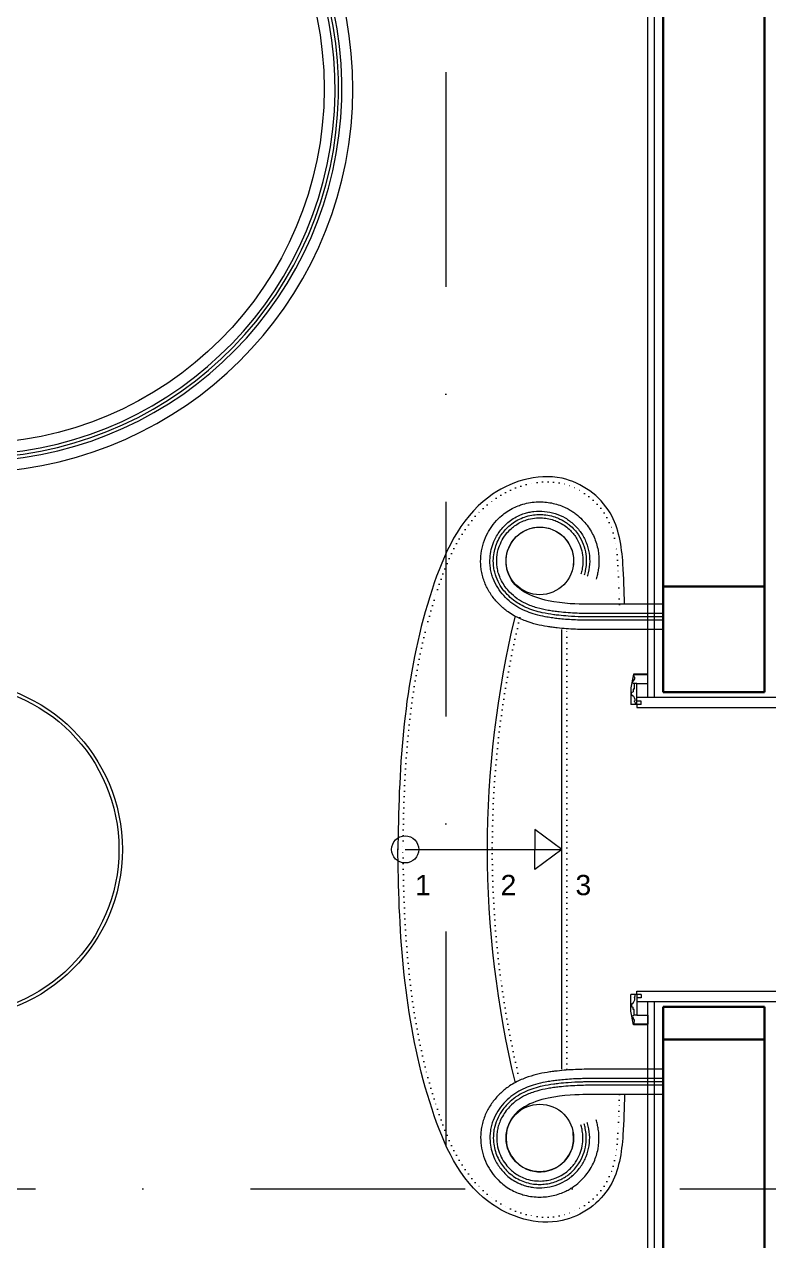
# Model space of a CAD drawing. Header units: millimetres. Extents: x 4346 to 24970, y -10214 to -5839.
# Drawn here: x 21583 to 22024, y -8419 to -7699 of the extents above; entities that cross this region are included whole.
import ezdxf

# ---------------------------------------------------------------- set-up
doc = ezdxf.new("R2010")
doc.units = ezdxf.units.MM
doc.linetypes.add('A190-SU-10.01-01_R01$0$DOT2', pattern=[3.175, 0, -3.175])
doc.linetypes.add('DASHDOTX2', pattern=[50.8, 25.4, -12.7, 0, -12.7])
for name, color, linetype, lineweight in [('A-WALL-PATT', 111, 'Continuous', 5), ('a_merdiven', 115, 'Continuous', 0), ('Duvar', 7, 'Continuous', 30), ('duvar mevcut', 55, 'Continuous', 30), ('QAPI_UST_KESIM', 1, 'Continuous', 5), ('TEFRIS', 11, 'Continuous', 15), ('WL - ALÇIPAN KAPLAMA', 30, 'Continuous', 15)]:
    doc.layers.add(name, color=color, linetype=linetype, lineweight=lineweight)
doc.styles.get("Standard").update_dxf_attribs({"font": 'arial.ttf'})

# ---------------------------------------------------------------- blocks, each defined once
blk = doc.blocks.new('kapipervaz')
at = {"layer": 'QAPI_UST_KESIM'}
for p, q in [((76405.57, 185957.19), (76405.57, 185963.68)), ((76405.57, 185963.68), (76410.76, 185963.68)), ((76410.76, 185963.68), (76410.76, 185955.68)), ((76393.16, 185959.7), (76395.21, 185959.7)), ((76393.16, 185959.7), (76393.16, 185956.27)), ((76393.16, 185957.15), (76405.57, 185957.15)), ((76395.21, 185959.7), (76395.21, 185957.15)), ((76402.17, 185954.91), (76400.77, 185954.91)), ((76405.57, 185955.48), (76402.17, 185955.48)), ((76402.17, 185955.48), (76402.17, 185954.91)), ((76405.57, 185957.19), (76405.57, 185955.48)), ((76405.57, 185955.48), (76405.57, 185955.09)), ((76407, 185955.05), (76407.19, 185955.05))]:
    blk.add_line(p, q, dxfattribs=at)
for centre, radius, start, end in [((76393.31, 185956.29), 0.154, 164.59434, 245.86062), ((76393.66, 185953.57), 2.61, 60.47103, 98.93763), ((76395.16, 185956.01), 0.275, 217.02219, 348.70515), ((76395.72, 185952.35), 3.62, 35.94994, 94.60262), ((76399.63, 185955.07), 1.15, 211.46552, 352.04439), ((76406.3, 185955.34), 0.766, 199.21354, 337.6241), ((76409.03, 185953.04), 2.73, 74.45502, 132.34617), ((76410.26, 185955.8), 0.516, 194.68712, 347.13283)]:
    blk.add_arc(centre, radius, start, end, dxfattribs=at)
blk = doc.blocks.new('papuc1')
at = {"layer": 'QAPI_UST_KESIM'}
for p, q in [((76393.19, 185928.57), (76401.29, 185930.07)), ((76393.19, 185920.01), (76393.19, 185928.57)), ((76401.29, 185930.07), (76411.19, 185930.07)), ((76411.19, 185925.71), (76411.19, 185930.07))]:
    blk.add_line(p, q, dxfattribs=at)
blk = doc.blocks.new('k05')
at = {"layer": 'QAPI_UST_KESIM'}
for p, q in [((-43.05, 177), (48.05, 177)), ((-43.05, 172.7), (-43.05, 170.9)), ((48.03, 172.3), (48.03, 172.7)), ((48.08, 172.8), (132.14, 172.8)), ((-43.05, 170.9), (41.45, 170.9)), ((41.45, 172.3), (41.45, 170.9)), ((48.03, 172.3), (41.45, 172.3)), ((48.03, 172.1), (41.45, 172.1)), ((47.74, 172.1), (41.74, 172.1)), ((41.74, 161.72), (41.74, 172.1)), ((47.74, 161.72), (47.74, 172.1)), ((41.57, 159.4), (41.57, 159.71)), ((44.75, 161.72), (41.74, 161.72)), ((43.46, 161.69), (43.46, 98.38)), ((44.65, 161.72), (47.74, 161.72)), ((45.94, 161.69), (45.94, 98.38)), ((47.83, 159.4), (47.83, 159.71)), ((43.46, 157.76), (42.88, 157.76)), ((42.99, 156.01), (42.99, 156.26)), ((42.99, 156.26), (43.49, 156.26)), ((42.99, 154.76), (42.99, 155.01)), ((43.49, 154.76), (42.99, 154.76)), ((46.41, 156.26), (45.91, 156.26)), ((45.91, 154.76), (46.41, 154.76)), ((45.94, 157.76), (46.52, 157.76)), ((46.41, 156.01), (46.41, 156.26)), ((46.41, 154.76), (46.41, 155.01)), ((42.27, 146.62), (41.96, 146.62)), ((41.96, 146.62), (41.96, 142.98)), ((47.13, 146.62), (47.44, 146.62)), ((47.44, 146.62), (47.44, 142.98)), ((41.96, 113.44), (41.96, 142.98)), ((47.44, 113.44), (47.44, 142.98)), ((42.27, 113.44), (41.96, 113.44)), ((47.13, 113.44), (47.44, 113.44)), ((43.46, 102.34), (42.88, 102.34)), ((42.96, 105.06), (42.96, 105.31)), ((42.96, 105.31), (43.46, 105.31)), ((42.96, 103.81), (42.96, 104.06)), ((43.46, 103.81), (42.96, 103.81)), ((46.44, 105.31), (45.94, 105.31)), ((45.94, 103.81), (46.44, 103.81)), ((45.94, 102.34), (46.52, 102.34)), ((46.44, 105.06), (46.44, 105.31)), ((46.44, 103.81), (46.44, 104.06)), ((41.57, 100.7), (41.57, 100.39)), ((41.74, 86.96), (41.74, 98.38)), ((44.75, 98.38), (41.74, 98.38)), ((44.65, 98.38), (47.74, 98.38)), ((47.74, 87.16), (47.74, 98.38)), ((47.83, 100.7), (47.83, 100.39)), ((40.12, 84.76), (40.12, 89.24)), ((41.74, 89.24), (40.12, 89.24)), ((40.12, 88.76), (41.32, 88.76)), ((41.32, 88.76), (41.32, 86.56)), ((41.32, 85.24), (41.32, 87.44)), ((41.32, 87.44), (41.82, 87.44)), ((41.32, 86.56), (41.82, 86.56)), ((47.92, 87.16), (41.74, 86.96)), ((47.92, 86.84), (41.74, 87.04)), ((41.74, 87.04), (41.74, 75.62)), ((41.82, 87.44), (47.74, 87.63)), ((41.82, 86.56), (47.74, 86.37)), ((47.74, 88.76), (49.62, 88.76)), ((47.74, 86.84), (47.74, 75.62)), ((48.42, 87.16), (47.92, 87.16)), ((48.42, 86.84), (47.92, 86.84)), ((49.62, 89.24), (48.42, 89.24)), ((48.42, 89.24), (48.42, 86.84)), ((48.42, 84.76), (48.42, 87.16)), ((49.62, 85.24), (49.62, 89.24)), ((49.62, 88.76), (49.62, 84.76)), ((40.12, 85.24), (41.32, 85.24)), ((41.74, 84.76), (40.12, 84.76)), ((47.74, 85.24), (49.62, 85.24)), ((49.62, 84.76), (48.42, 84.76)), ((41.57, 73.3), (41.57, 73.61)), ((44.75, 75.62), (41.74, 75.62)), ((43.46, 12.31), (43.46, 75.62)), ((44.65, 75.62), (47.74, 75.62)), ((45.94, 12.31), (45.94, 75.62)), ((47.83, 73.3), (47.83, 73.61)), ((43.46, 71.66), (42.88, 71.66)), ((43.46, 70.19), (42.96, 70.19)), ((42.96, 70.19), (42.96, 69.94)), ((42.96, 68.94), (42.96, 68.69)), ((42.96, 68.69), (43.46, 68.69)), ((45.94, 71.66), (46.52, 71.66)), ((45.94, 70.19), (46.44, 70.19)), ((46.44, 68.69), (45.94, 68.69)), ((46.44, 70.19), (46.44, 69.94)), ((46.44, 68.94), (46.44, 68.69)), ((42.27, 60.56), (41.96, 60.56)), ((41.96, 60.56), (41.96, 55.72)), ((47.13, 60.56), (47.44, 60.56)), ((47.44, 60.56), (47.44, 55.72)), ((41.96, 27.38), (41.96, 55.72)), ((47.44, 27.38), (47.44, 55.72)), ((42.27, 27.38), (41.96, 27.38)), ((47.13, 27.38), (47.44, 27.38)), ((41.57, 14.6), (41.57, 14.29)), ((43.46, 16.24), (42.88, 16.24)), ((43.49, 19.24), (42.99, 19.24)), ((42.99, 19.24), (42.99, 18.99)), ((42.99, 17.99), (42.99, 17.74)), ((42.99, 17.74), (43.49, 17.74)), ((45.91, 19.24), (46.41, 19.24)), ((46.41, 17.74), (45.91, 17.74)), ((45.94, 16.24), (46.52, 16.24)), ((46.41, 19.24), (46.41, 18.99)), ((46.41, 17.99), (46.41, 17.74)), ((47.83, 14.6), (47.83, 14.29)), ((41.74, 12.28), (41.74, 1.9)), ((44.75, 12.28), (41.74, 12.28)), ((44.65, 12.28), (47.74, 12.28)), ((47.74, 12.28), (47.74, 1.9)), ((-43.05, 1.3), (-43.05, 3.1)), ((-43.05, 3.1), (41.45, 3.1)), ((41.45, 1.7), (41.45, 3.1)), ((48.03, 1.9), (41.45, 1.9)), ((48.03, 1.7), (41.45, 1.7)), ((47.74, 1.9), (41.74, 1.9)), ((48.03, 1.9), (131.42, 1.9)), ((48.03, 1.7), (48.03, 1.3)), ((-43.05, -3), (48.05, -3))]:
    blk.add_line(p, q, dxfattribs=at)
for centre, radius, start, end in [((30.33, 188.15), 102.96, 280.87716, 351.42802), ((41.69, 160.9), 1.2, 89.51965, 264.39773), ((40.9, 157.52), 2, 6.7173, 70.32392), ((48.5, 157.52), 2, 109.67608, 173.2827), ((47.71, 160.9), 1.2, 275.60227, 90.48035), ((42.99, 155.51), 0.5, 90, 270), ((46.41, 155.51), 0.5, 270, 90), ((55.36, 147.21), 13.1, 175.89794, 182.55), ((44.21, 147.99), 1.92, 113.34858, 175.48566), ((45.19, 147.99), 1.92, 4.51434, 66.65142), ((34.04, 147.21), 13.1, 357.45, 4.10206), ((55.36, 112.86), 13.1, 177.45, 184.10206), ((44.21, 112.07), 1.92, 184.51434, 246.65142), ((45.19, 112.07), 1.92, 293.34858, 355.48566), ((34.04, 112.86), 13.1, 355.89794, 2.55), ((40.9, 102.58), 2, 289.67608, 353.2827), ((42.96, 104.56), 0.5, 90, 270), ((46.44, 104.56), 0.5, 270, 90), ((48.5, 102.58), 2, 186.7173, 250.32392), ((41.69, 99.2), 1.2, 95.60227, 270.48035), ((47.71, 99.2), 1.2, 269.51965, 84.39773), ((30.23, -13.48), 102.35, 8.64227, 79.03293), ((41.69, 74.8), 1.2, 89.51965, 264.39773), ((40.9, 71.42), 2, 6.7173, 70.32392), ((48.5, 71.42), 2, 109.67608, 173.2827), ((47.71, 74.8), 1.2, 275.60227, 90.48035), ((42.96, 69.44), 0.5, 90, 270), ((46.44, 69.44), 0.5, 270, 90), ((55.36, 61.14), 13.1, 175.89794, 182.55), ((44.21, 61.93), 1.92, 113.34858, 175.48566), ((45.19, 61.93), 1.92, 4.51434, 66.65142), ((34.04, 61.14), 13.1, 357.45, 4.10206), ((55.36, 26.79), 13.1, 177.45, 184.10206), ((44.21, 26.01), 1.92, 184.51434, 246.65142), ((45.19, 26.01), 1.92, 293.34858, 355.48566), ((34.04, 26.79), 13.1, 355.89794, 2.55), ((40.9, 16.48), 2, 289.67608, 353.2827), ((42.99, 18.49), 0.5, 90, 270), ((46.41, 18.49), 0.5, 270, 90), ((48.5, 16.48), 2, 186.7173, 250.32392), ((41.69, 13.1), 1.2, 95.60227, 270.48035), ((47.71, 13.1), 1.2, 269.51965, 84.39773)]:
    blk.add_arc(centre, radius, start, end, dxfattribs=at)
at = {"layer": 'QAPI_UST_KESIM', "extrusion": (0, 0, -1), "zscale": -1}
for name, p, rotation in [('papuc1', (-185883.51, 76583.89), 270), ('kapipervaz', (186000.18, -76220.46), 90), ('kapipervaz', (-186005.18, 76394.46), 270), ('papuc1', (185878.51, -76409.89), 90)]:
    blk.add_blockref(name, p, dxfattribs=dict(at, rotation=rotation))
at = {"layer": 'QAPI_UST_KESIM', "extrusion": (0, 0, -1), "xscale": -1, "zscale": -1}
for name, p, rotation in [('papuc1', (185878.51, 76583.89), 90), ('kapipervaz', (-186005.18, -76220.46), 270), ('papuc1', (-185883.51, -76409.89), 270), ('kapipervaz', (186000.18, 76394.46), 90)]:
    blk.add_blockref(name, p, dxfattribs=dict(at, rotation=rotation))
blk = doc.blocks.new('yjy')
at = {"layer": 'a_merdiven'}
blk.add_circle((20303.92, -8155.58), 209.86, dxfattribs=at)
blk.add_arc((20303.92, -8155.58), 226.86, 270, 247.67796, dxfattribs=at)
at = {"layer": 'a_merdiven', "color": 6}
for radius, end in [(220.36, 252.2415), (218.36, 253.96089), (216.36, 255.92009)]:
    blk.add_arc((20303.92, -8155.58), radius, 270, end, dxfattribs=at)

msp = doc.modelspace()

# ---------------------------------------------------------------- hatches: boundary and pattern name
at = {"layer": 'Duvar'}
h = msp.add_hatch(color=256, dxfattribs=at)
h.dxf.hatch_style = 1
h.paths.add_polyline_path([(19061.44, -10136.77), (24892.44, -10136.77), (24892.44, -6058.85), (19061.44, -6058.85)], flags=16)
h.paths.add_polyline_path([(18983.88, -10214.33), (24970, -10214.33), (24970, -5981.29), (18983.88, -5981.29)])
at = {"layer": 'Duvar', "true_color": 0x636466}
h = msp.add_hatch(color=251, dxfattribs=at)
h.dxf.hatch_style = 1
h.paths.add_polyline_path([(19113.15, -10085.06), (24840.73, -10085.06), (24840.73, -6110.56), (19113.15, -6110.56)], flags=16)
h.paths.add_polyline_path([(19061.44, -10136.77), (24892.44, -10136.77), (24892.44, -6058.85), (19061.44, -6058.85)])
at = {"layer": 'Duvar'}
h = msp.add_hatch(color=256, dxfattribs=at)
h.dxf.hatch_style = 1
h.paths.add_polyline_path([(19143.32, -10054.89), (24810.56, -10054.89), (24810.56, -6140.73), (19143.32, -6140.73)], flags=16)
h.paths.add_polyline_path([(19113.15, -10085.06), (24840.73, -10085.06), (24840.73, -6110.56), (19113.15, -6110.56)])

# ---------------------------------------------------------------- linework, layer by layer
at = {"layer": 'A-WALL-PATT', "linetype": 'DASHDOTX2', "lineweight": 9, "ltscale": 5}
for p, q in [((21832.94, -5948.86), (21832.94, -9846.93)), ((19430.38, -8388.08), (24797.46, -8388.08))]:
    msp.add_line(p, q, dxfattribs=at)
at = {"layer": 'a_merdiven'}
for p, q in [((21961.5, -8042.28), (21915.77, -8042.28)), ((21901.5, -8317.28), (21901.5, -8057.28)), ((21961.5, -8057.28), (21915.59, -8057.28)), ((21961.5, -8057.28), (21915.77, -8057.28)), ((21961.5, -8317.28), (21915.59, -8317.28)), ((21961.5, -8332.28), (21915.77, -8332.28))]:
    msp.add_line(p, q, dxfattribs=at)
at = {"layer": 'a_merdiven', "color": 6}
for p, q in [((21961.5, -8047.78), (21915.65, -8047.78)), ((21961.5, -8049.78), (21915.67, -8049.78)), ((21961.5, -8051.78), (21915.63, -8051.78)), ((21808.86, -8187.28), (21901.5, -8187.28)), ((21961.5, -8322.78), (21915.63, -8322.78)), ((21961.5, -8326.78), (21915.65, -8326.78)), ((21961.5, -8324.78), (21915.67, -8324.78))]:
    msp.add_line(p, q, dxfattribs=at)
at = {"layer": 'a_merdiven', "color": 31, "linetype": 'A190-SU-10.01-01_R01$0$DOT2', "true_color": 0xfecc66}
msp.add_line((21904.5, -8317.28), (21904.5, -8057.28), dxfattribs=at)
at = {"layer": 'a_merdiven', "color": 6}
for points in [[(21901.5, -8187.28), (21885.66, -8175.45), (21885.66, -8187.28)], [(21901.5, -8187.28), (21885.66, -8199.11), (21885.66, -8187.28)]]:
    msp.add_lwpolyline(points, dxfattribs=at)
at = {"layer": 'a_merdiven'}
for centre in [(21888.57, -8016.63), (21888.57, -8357.94)]:
    msp.add_circle(centre, 20, dxfattribs=at)
at = {"layer": 'a_merdiven', "color": 6}
msp.add_circle((21808.86, -8187.28), 8, dxfattribs=at)
at = {"layer": 'a_merdiven'}
msp.add_arc((22443.78, -8187.28), 586.36, 166.39223, 193.60777, dxfattribs=at)
at = {"layer": 'a_merdiven', "color": 31, "linetype": 'A190-SU-10.01-01_R01$0$DOT2', "true_color": 0xfecc66}
msp.add_arc((22443.86, -8187.28), 583.45, 166.40592, 193.59408, dxfattribs=at)
at = {"layer": 'a_merdiven'}
for points in [[(21938.64, -8042.28), (21937.74, -8018.46), (21930.18, -7988.25), (21901.71, -7967.79), (21858.31, -7978.88), (21824.8, -8033.57), (21804.74, -8175.28, 0), (21804.55, -8187.59, 0)], [(21938.64, -8332.28), (21937.74, -8356.1), (21930.18, -8386.32), (21901.71, -8406.78), (21858.31, -8395.69), (21824.8, -8340.99), (21804.74, -8199.29, 0), (21804.55, -8186.98, 0)]]:
    msp.add_spline(points, degree=3, dxfattribs=at)
at = {"layer": 'a_merdiven', "color": 31, "linetype": 'A190-SU-10.01-01_R01$0$DOT2', "true_color": 0xfecc66}
for points in [[(21935.64, -8042.34), (21935.5, -8035.33), (21935.36, -8028.36), (21934.77, -8018.91), (21934.59, -8016.48), (21934.12, -8011.67), (21933.82, -8009.28), (21932.89, -8003.85), (21932.2, -8000.84), (21930.31, -7995.1), (21929.13, -7992.37), (21926.11, -7987.27), (21924.26, -7984.85), (21920.01, -7980.45), (21917.61, -7978.45), (21912.9, -7975.32), (21910.65, -7974.09), (21906.05, -7972.09), (21903.7, -7971.32), (21898.46, -7970.12), (21895.52, -7969.81), (21889.57, -7969.81), (21886.57, -7970.12), (21878.47, -7971.7), (21873.42, -7973.52), (21866.55, -7977.04), (21864.48, -7978.26), (21860.17, -7981.16), (21857.97, -7982.87), (21853.85, -7986.53), (21851.92, -7988.49), (21845.89, -7995.37), (21842.29, -8000.78), (21836.03, -8012.39), (21833.36, -8018.59), (21829.83, -8028.06), (21828.74, -8031.22), (21825.62, -8040.71), (21823.75, -8047.05), (21818.9, -8065.44), (21816.41, -8077.53), (21812.76, -8100.25, 0), (21811.47, -8110.86, 0), (21809.7, -8130.02, 0), (21809.12, -8138.55, 0), (21808.38, -8153.13, 0), (21808.15, -8159.17, 0), (21807.84, -8169.92, 0), (21807.74, -8174.63, 0), (21807.62, -8182.11, 0), (21807.59, -8184.87, 0), (21807.55, -8187.63, 0)], [(21935.64, -8332.22), (21935.5, -8339.24), (21935.36, -8346.21), (21934.77, -8355.66), (21934.59, -8358.09), (21934.12, -8362.9), (21933.82, -8365.29), (21932.89, -8370.72), (21932.2, -8373.73), (21930.31, -8379.47), (21929.13, -8382.2), (21926.11, -8387.3), (21924.26, -8389.71), (21920.01, -8394.12), (21917.61, -8396.11), (21912.9, -8399.25), (21910.65, -8400.48), (21906.05, -8402.48), (21903.7, -8403.25), (21898.46, -8404.44), (21895.52, -8404.76), (21889.57, -8404.76), (21886.57, -8404.45), (21878.47, -8402.87), (21873.42, -8401.05), (21866.55, -8397.53), (21864.48, -8396.3), (21860.17, -8393.41), (21857.97, -8391.7), (21853.85, -8388.03), (21851.92, -8386.08), (21845.89, -8379.2), (21842.29, -8373.78), (21836.03, -8362.17), (21833.36, -8355.97), (21829.83, -8346.5), (21828.74, -8343.35), (21825.62, -8333.86), (21823.75, -8327.52), (21818.9, -8309.12), (21816.41, -8297.03), (21812.76, -8274.32, 0), (21811.47, -8263.7, 0), (21809.7, -8244.55, 0), (21809.12, -8236.02, 0), (21808.38, -8221.44, 0), (21808.15, -8215.4, 0), (21807.84, -8204.64, 0), (21807.74, -8199.93, 0), (21807.62, -8192.46, 0), (21807.59, -8189.7, 0), (21807.55, -8186.94, 0)]]:
    msp.add_open_spline(points, degree=3, knots=[0, 0, 0, 0, 21.188166, 21.188166, 28.459564, 28.459564, 35.730962, 35.730962, 45.333535, 45.333535, 54.936108, 54.936108, 64.538681, 64.538681, 74.141253, 74.141253, 82.052205, 82.052205, 89.751572, 89.751572, 99.10102, 99.10102, 108.450468, 108.450468, 124.52514, 124.52514, 131.824761, 131.824761, 140.435103, 140.435103, 149.045445, 149.045445, 169.049316, 169.049316, 189.053187, 189.053187, 198.845246, 198.845246, 218.429364, 218.429364, 255.531521, 255.531521, 287.863982, 287.863982, 313.707381, 313.707381, 331.936047, 331.936047, 346.125405, 346.125405, 354.405125, 354.405125, 354.405125, 354.405125], dxfattribs=at)
at = {"layer": 'a_merdiven'}
for points, knots in [([(21915.59, -8057.28), (21915.33, -8057.28), (21915.06, -8057.27), (21913.07, -8057.22), (21911.34, -8057.16), (21906.07, -8056.91), (21902.47, -8056.66), (21897.82, -8056.14), (21896.87, -8056.02), (21894.92, -8055.76), (21893.92, -8055.61), (21890.88, -8055.12), (21888.79, -8054.71), (21884.5, -8053.65), (21882.31, -8052.99), (21877.86, -8051.33), (21875.61, -8050.31), (21872.17, -8048.37), (21870.96, -8047.61), (21868.91, -8046.17), (21868.06, -8045.52), (21866.4, -8044.13), (21865.6, -8043.41), (21863.27, -8041.13), (21861.82, -8039.47), (21859.21, -8035.88), (21858.03, -8033.95), (21856.02, -8029.79), (21855.18, -8027.57), (21854.31, -8024.14), (21854.09, -8023.04), (21853.75, -8020.85), (21853.64, -8019.75), (21853.47, -8016.47), (21853.56, -8014.3), (21854.13, -8010.04), (21854.6, -8007.95), (21855.92, -8003.86), (21856.76, -8001.87), (21858.26, -7999.1), (21858.76, -7998.25), (21859.84, -7996.61), (21860.41, -7995.81), (21862.21, -7993.51), (21863.53, -7992.09), (21867.13, -7988.8), (21869.54, -7987.09), (21873.33, -7985.08), (21874.53, -7984.53), (21876.68, -7983.69), (21877.6, -7983.37), (21880, -7982.66), (21881.48, -7982.33), (21884.45, -7981.87), (21885.93, -7981.74), (21890.12, -7981.62), (21892.82, -7981.85), (21898.11, -7982.9), (21900.7, -7983.73), (21904.12, -7985.27), (21905.02, -7985.73), (21906.63, -7986.64), (21907.34, -7987.08), (21908.73, -7988), (21909.4, -7988.48), (21911.35, -7990), (21912.57, -7991.09), (21915.71, -7994.33), (21917.44, -7996.62), (21919.53, -8000.23), (21920.12, -8001.39), (21921.19, -8003.82), (21921.65, -8005.08), (21922.43, -8007.63), (21922.75, -8008.93), (21923.47, -8012.85), (21923.66, -8015.52), (21923.48, -8019.41), (21923.36, -8020.63), (21923.03, -8022.8), (21922.85, -8023.74), (21922.41, -8025.59), (21922.16, -8026.49), (21921.87, -8027.38)], [22.691927, 22.691927, 22.691927, 22.691927, 23.460486, 23.460486, 28.389532, 28.389532, 38.247625, 38.247625, 40.773521, 40.773521, 43.299417, 43.299417, 48.351208, 48.351208, 53.403, 53.403, 58.454791, 58.454791, 61.21092, 61.21092, 63.214125, 63.214125, 65.217329, 65.217329, 69.223738, 69.223738, 73.230147, 73.230147, 77.236556, 77.236556, 79.055225, 79.055225, 80.873895, 80.873895, 84.511233, 84.511233, 88.148572, 88.148572, 91.785911, 91.785911, 93.413478, 93.413478, 95.041044, 95.041044, 98.296176, 98.296176, 103.247727, 103.247727, 105.450995, 105.450995, 107.047667, 107.047667, 109.543889, 109.543889, 112.040112, 112.040112, 116.624409, 116.624409, 121.208707, 121.208707, 122.874344, 122.874344, 124.242441, 124.242441, 125.610538, 125.610538, 128.346731, 128.346731, 133.204759, 133.204759, 135.406046, 135.406046, 137.662384, 137.662384, 139.918723, 139.918723, 144.431401, 144.431401, 146.487367, 146.487367, 148.098251, 148.098251, 149.671427, 149.671427, 149.671427, 149.671427]), ([(21915.77, -8042.28), (21911.72, -8042.22), (21891.58, -8041.91), (21869.02, -8031.42), (21867.55, -8008.15), (21881.65, -7994.67), (21901.23, -7997.74), (21909.12, -8010.8), (21908.43, -8018.25), (21908.26, -8020.09)], [64.270379, 64.270379, 64.270379, 64.270379, 89.529359, 118.767004, 133.475015, 151.882364, 169.082027, 185.87152, 191.416882, 191.416882, 191.416882, 191.416882]), ([(21915.59, -8317.28), (21915.33, -8317.29), (21915.06, -8317.3), (21913.07, -8317.35), (21911.34, -8317.41), (21906.07, -8317.65), (21902.47, -8317.91), (21897.82, -8318.43), (21896.87, -8318.55), (21894.92, -8318.81), (21893.92, -8318.95), (21890.88, -8319.45), (21888.79, -8319.86), (21884.5, -8320.92), (21882.31, -8321.57), (21877.86, -8323.24), (21875.61, -8324.26), (21872.17, -8326.2), (21870.96, -8326.95), (21868.91, -8328.4), (21868.06, -8329.05), (21866.4, -8330.43), (21865.6, -8331.16), (21863.27, -8333.44), (21861.82, -8335.1), (21859.21, -8338.69), (21858.03, -8340.62), (21856.02, -8344.78), (21855.18, -8347), (21854.31, -8350.42), (21854.09, -8351.53), (21853.75, -8353.72), (21853.64, -8354.82), (21853.47, -8358.1), (21853.56, -8360.26), (21854.13, -8364.52), (21854.6, -8366.62), (21855.92, -8370.7), (21856.76, -8372.69), (21858.26, -8375.47), (21858.76, -8376.31), (21859.84, -8377.96), (21860.41, -8378.75), (21862.21, -8381.06), (21863.53, -8382.48), (21867.13, -8385.77), (21869.54, -8387.47), (21873.33, -8389.48), (21874.53, -8390.04), (21876.68, -8390.88), (21877.6, -8391.19), (21880, -8391.91), (21881.48, -8392.23), (21884.45, -8392.7), (21885.93, -8392.83), (21890.12, -8392.95), (21892.82, -8392.72), (21898.11, -8391.66), (21900.7, -8390.84), (21904.12, -8389.29), (21905.02, -8388.84), (21906.63, -8387.93), (21907.34, -8387.49), (21908.73, -8386.57), (21909.4, -8386.09), (21911.35, -8384.57), (21912.57, -8383.48), (21915.71, -8380.24), (21917.44, -8377.94), (21919.53, -8374.34), (21920.12, -8373.17), (21921.19, -8370.75), (21921.65, -8369.49), (21922.43, -8366.93), (21922.75, -8365.64), (21923.47, -8361.71), (21923.66, -8359.05), (21923.48, -8355.16), (21923.36, -8353.94), (21923.03, -8351.77), (21922.85, -8350.82), (21922.41, -8348.98), (21922.16, -8348.08), (21921.87, -8347.19)], [22.691927, 22.691927, 22.691927, 22.691927, 23.460486, 23.460486, 28.389532, 28.389532, 38.247625, 38.247625, 40.773521, 40.773521, 43.299417, 43.299417, 48.351208, 48.351208, 53.403, 53.403, 58.454791, 58.454791, 61.21092, 61.21092, 63.214125, 63.214125, 65.217329, 65.217329, 69.223738, 69.223738, 73.230147, 73.230147, 77.236556, 77.236556, 79.055225, 79.055225, 80.873895, 80.873895, 84.511233, 84.511233, 88.148572, 88.148572, 91.785911, 91.785911, 93.413478, 93.413478, 95.041044, 95.041044, 98.296176, 98.296176, 103.247727, 103.247727, 105.450995, 105.450995, 107.047667, 107.047667, 109.543889, 109.543889, 112.040112, 112.040112, 116.624409, 116.624409, 121.208707, 121.208707, 122.874344, 122.874344, 124.242441, 124.242441, 125.610538, 125.610538, 128.346731, 128.346731, 133.204759, 133.204759, 135.406046, 135.406046, 137.662384, 137.662384, 139.918723, 139.918723, 144.431401, 144.431401, 146.487367, 146.487367, 148.098251, 148.098251, 149.671427, 149.671427, 149.671427, 149.671427]), ([(21915.77, -8332.28), (21911.72, -8332.35), (21891.58, -8332.65), (21869.02, -8343.14), (21867.55, -8366.41), (21881.65, -8379.9), (21901.23, -8376.83), (21909.12, -8363.77), (21908.43, -8356.32), (21908.26, -8354.47)], [64.270379, 64.270379, 64.270379, 64.270379, 89.529359, 118.767004, 133.475015, 151.882364, 169.082027, 185.87152, 191.416882, 191.416882, 191.416882, 191.416882])]:
    msp.add_open_spline(points, degree=3, knots=knots, dxfattribs=at)
at = {"layer": 'a_merdiven', "color": 6}
for points, knots in [([(21915.63, -8051.78), (21914.44, -8051.76), (21913.26, -8051.72), (21908.93, -8051.56), (21905.76, -8051.38), (21901.27, -8050.98), (21900, -8050.85), (21897.6, -8050.57), (21896.47, -8050.42), (21894.16, -8050.09), (21892.98, -8049.89), (21889.87, -8049.31), (21887.91, -8048.86), (21884.3, -8047.83), (21882.66, -8047.28), (21879.38, -8045.96), (21877.75, -8045.2), (21874.54, -8043.39), (21872.96, -8042.35), (21869.93, -8039.97), (21868.5, -8038.63), (21865.88, -8035.73), (21864.68, -8034.15), (21862.56, -8030.75), (21861.64, -8028.93), (21860.54, -8026.03), (21860.22, -8025.04), (21859.69, -8022.99), (21859.47, -8021.93), (21859.04, -8018.86), (21858.97, -8016.85), (21859.21, -8013.21), (21859.46, -8011.56), (21860.22, -8008.33), (21860.73, -8006.75), (21861.85, -8004.09), (21862.39, -8002.99), (21863.58, -8000.9), (21864.23, -7999.92), (21865.62, -7998.05), (21866.37, -7997.16), (21867.97, -7995.47), (21868.81, -7994.68), (21871.71, -7992.27), (21873.94, -7990.86), (21877.31, -7989.33), (21878.3, -7988.94), (21880.23, -7988.31), (21881.17, -7988.06), (21883.05, -7987.65), (21883.99, -7987.49), (21887.08, -7987.13), (21889.24, -7987.12), (21893.5, -7987.53), (21895.61, -7987.96), (21899.71, -7989.26), (21901.71, -7990.14), (21904.5, -7991.77), (21905.37, -7992.35), (21907.02, -7993.57), (21907.81, -7994.23), (21910.19, -7996.42), (21911.64, -7998.1), (21914.13, -8001.72), (21915.18, -8003.67), (21916.81, -8007.77), (21917.39, -8009.91), (21918.06, -8014.25), (21918.15, -8016.45), (21917.84, -8020.87), (21917.44, -8023.08), (21916.74, -8025.36), (21916.69, -8025.53), (21916.64, -8025.69)], [22.78506, 22.78506, 22.78506, 22.78506, 26.246266, 26.246266, 35.320089, 35.320089, 38.849792, 38.849792, 41.952051, 41.952051, 45.054311, 45.054311, 50.083221, 50.083221, 54.245264, 54.245264, 58.407307, 58.407307, 62.569349, 62.569349, 66.731392, 66.731392, 70.893435, 70.893435, 75.055478, 75.055478, 77.125505, 77.125505, 79.220495, 79.220495, 83.191242, 83.191242, 86.517147, 86.517147, 89.843052, 89.843052, 92.278159, 92.278159, 94.588195, 94.588195, 96.898231, 96.898231, 99.208266, 99.208266, 104.429686, 104.429686, 106.519582, 106.519582, 108.405154, 108.405154, 110.290727, 110.290727, 114.58563, 114.58563, 118.880532, 118.880532, 123.175435, 123.175435, 125.206104, 125.206104, 127.236772, 127.236772, 131.65499, 131.65499, 136.073209, 136.073209, 140.491427, 140.491427, 144.909645, 144.909645, 149.327864, 149.327864, 149.671427, 149.671427, 149.671427, 149.671427]), ([(21915.67, -8049.78), (21914.85, -8049.76), (21914.02, -8049.74), (21910.61, -8049.63), (21907.99, -8049.51), (21903.48, -8049.18), (21901.61, -8049.01), (21898.75, -8048.69), (21897.78, -8048.58), (21894.58, -8048.15), (21892.3, -8047.77), (21888.38, -8046.9), (21886.74, -8046.48), (21883.47, -8045.44), (21881.84, -8044.84), (21878.76, -8043.46), (21877.32, -8042.71), (21874.91, -8041.22), (21873.92, -8040.55), (21871.66, -8038.8), (21870.42, -8037.69), (21868.37, -8035.54), (21867.52, -8034.53), (21865.64, -8032), (21864.67, -8030.42), (21863.01, -8027.05), (21862.34, -8025.27), (21861.63, -8022.51), (21861.45, -8021.61), (21861.05, -8018.89), (21860.98, -8017.06), (21861.17, -8013.77), (21861.37, -8012.3), (21861.99, -8009.43), (21862.42, -8008.01), (21863.49, -8005.26), (21864.13, -8003.93), (21865.52, -8001.57), (21866.23, -8000.54), (21867.76, -7998.6), (21868.59, -7997.68), (21870.51, -7995.84), (21871.61, -7994.92), (21873.94, -7993.29), (21875.18, -7992.55), (21877.76, -7991.29), (21879.1, -7990.76), (21881.94, -7989.9), (21883.42, -7989.59), (21886.11, -7989.25), (21887.32, -7989.18), (21889.73, -7989.19), (21890.93, -7989.27), (21893.61, -7989.62), (21895.09, -7989.93), (21897.68, -7990.7), (21898.8, -7991.11), (21900.65, -7991.93), (21901.38, -7992.29), (21902.81, -7993.09), (21903.5, -7993.52), (21904.85, -7994.44), (21905.5, -7994.93), (21907.15, -7996.29), (21908.1, -7997.21), (21909.87, -7999.17), (21910.67, -8000.2), (21912.56, -8003), (21913.52, -8004.84), (21915, -8008.7), (21915.51, -8010.7), (21916.06, -8014.57), (21916.13, -8016.43), (21915.94, -8019.63), (21915.76, -8020.97), (21915.28, -8023.23), (21915.03, -8024.16), (21914.73, -8025.08)], [22.790959, 22.790959, 22.790959, 22.790959, 25.209189, 25.209189, 32.81125, 32.81125, 38.143316, 38.143316, 40.857362, 40.857362, 46.980045, 46.980045, 51.297951, 51.297951, 55.615857, 55.615857, 59.512628, 59.512628, 62.307386, 62.307386, 66.072778, 66.072778, 69.024066, 69.024066, 73.118937, 73.118937, 77.213808, 77.213808, 79.135783, 79.135783, 83.017223, 83.017223, 86.177414, 86.177414, 89.337605, 89.337605, 92.497796, 92.497796, 95.133202, 95.133202, 97.768609, 97.768609, 100.821799, 100.821799, 103.874989, 103.874989, 106.928179, 106.928179, 110.104394, 110.104394, 112.685326, 112.685326, 115.266259, 115.266259, 118.490444, 118.490444, 121.047505, 121.047505, 122.770413, 122.770413, 124.493322, 124.493322, 126.216231, 126.216231, 129.043781, 129.043781, 131.87133, 131.87133, 136.310424, 136.310424, 140.749518, 140.749518, 144.750922, 144.750922, 147.615303, 147.615303, 149.671427, 149.671427, 149.671427, 149.671427]), ([(21915.65, -8047.78), (21913.98, -8047.74), (21912.3, -8047.69), (21907.11, -8047.46), (21903.57, -8047.22), (21898.9, -8046.7), (21897.83, -8046.57), (21895.66, -8046.27), (21894.57, -8046.1), (21891.27, -8045.52), (21889.04, -8045.03), (21884.61, -8043.75), (21882.4, -8042.95), (21878.53, -8041.1), (21876.85, -8040.14), (21873.63, -8037.87), (21872.09, -8036.55), (21869.78, -8034.11), (21868.91, -8033.08), (21867.32, -8030.88), (21866.6, -8029.72), (21865.39, -8027.41), (21864.89, -8026.28), (21864.13, -8024.15), (21863.84, -8023.17), (21863.39, -8021.15), (21863.23, -8020.12), (21863.05, -8018.07), (21863.02, -8017.05), (21863.11, -8013.98), (21863.42, -8011.95), (21864.39, -8008.39), (21864.98, -8006.83), (21866.44, -8003.84), (21867.33, -8002.41), (21869.36, -7999.77), (21870.5, -7998.55), (21873.38, -7996.02), (21875.19, -7994.8), (21878.3, -7993.24), (21879.5, -7992.75), (21882.26, -7991.87), (21883.82, -7991.54), (21886.96, -7991.17), (21888.55, -7991.13), (21891.39, -7991.32), (21892.66, -7991.49), (21895.16, -7992.02), (21896.39, -7992.37), (21898.54, -7993.17), (21899.48, -7993.58), (21901.54, -7994.64), (21902.66, -7995.33), (21904.74, -7996.86), (21905.72, -7997.7), (21908.12, -8000.11), (21909.42, -8001.78), (21911.37, -8005.06), (21912.1, -8006.62), (21913.23, -8009.85), (21913.62, -8011.52), (21914.06, -8014.82), (21914.12, -8016.46), (21913.95, -8019.34), (21913.79, -8020.58), (21913.35, -8022.7), (21913.11, -8023.59), (21912.83, -8024.47)], [22.852117, 22.852117, 22.852117, 22.852117, 27.818027, 27.818027, 38.116268, 38.116268, 41.156859, 41.156859, 44.197449, 44.197449, 50.278631, 50.278631, 56.359812, 56.359812, 61.225545, 61.225545, 66.091278, 66.091278, 69.322331, 69.322331, 72.553384, 72.553384, 75.435975, 75.435975, 77.791992, 77.791992, 80.148009, 80.148009, 82.504026, 82.504026, 87.216059, 87.216059, 91.038325, 91.038325, 94.860591, 94.860591, 98.682857, 98.682857, 103.703327, 103.703327, 106.659123, 106.659123, 110.287441, 110.287441, 113.915758, 113.915758, 116.859635, 116.859635, 119.803511, 119.803511, 122.13949, 122.13949, 125.103863, 125.103863, 128.068236, 128.068236, 132.956746, 132.956746, 136.927899, 136.927899, 140.899051, 140.899051, 144.693869, 144.693869, 147.561714, 147.561714, 149.671427, 149.671427, 149.671427, 149.671427]), ([(21915.63, -8322.78), (21914.44, -8322.81), (21913.26, -8322.85), (21908.93, -8323.01), (21905.76, -8323.18), (21901.27, -8323.59), (21900, -8323.71), (21897.6, -8324), (21896.47, -8324.14), (21894.16, -8324.48), (21892.98, -8324.67), (21889.87, -8325.26), (21887.91, -8325.7), (21884.3, -8326.74), (21882.66, -8327.29), (21879.38, -8328.6), (21877.75, -8329.37), (21874.54, -8331.17), (21872.96, -8332.21), (21869.93, -8334.6), (21868.5, -8335.93), (21865.88, -8338.84), (21864.68, -8340.42), (21862.56, -8343.82), (21861.64, -8345.64), (21860.54, -8348.54), (21860.22, -8349.53), (21859.69, -8351.58), (21859.47, -8352.64), (21859.04, -8355.7), (21858.97, -8357.71), (21859.21, -8361.36), (21859.46, -8363.01), (21860.22, -8366.23), (21860.73, -8367.82), (21861.85, -8370.48), (21862.39, -8371.58), (21863.58, -8373.67), (21864.23, -8374.65), (21865.62, -8376.52), (21866.37, -8377.41), (21867.97, -8379.09), (21868.81, -8379.88), (21871.71, -8382.3), (21873.94, -8383.71), (21877.31, -8385.24), (21878.3, -8385.62), (21880.23, -8386.26), (21881.17, -8386.51), (21883.05, -8386.92), (21883.99, -8387.07), (21887.08, -8387.44), (21889.24, -8387.45), (21893.5, -8387.04), (21895.61, -8386.61), (21899.71, -8385.3), (21901.71, -8384.43), (21904.5, -8382.79), (21905.37, -8382.22), (21907.02, -8380.99), (21907.81, -8380.34), (21910.19, -8378.14), (21911.64, -8376.47), (21914.13, -8372.85), (21915.18, -8370.9), (21916.81, -8366.79), (21917.39, -8364.66), (21918.06, -8360.32), (21918.15, -8358.11), (21917.84, -8353.7), (21917.44, -8351.49), (21916.74, -8349.2), (21916.69, -8349.04), (21916.64, -8348.87)], [22.78506, 22.78506, 22.78506, 22.78506, 26.246266, 26.246266, 35.320089, 35.320089, 38.849792, 38.849792, 41.952051, 41.952051, 45.054311, 45.054311, 50.083221, 50.083221, 54.245264, 54.245264, 58.407307, 58.407307, 62.569349, 62.569349, 66.731392, 66.731392, 70.893435, 70.893435, 75.055478, 75.055478, 77.125505, 77.125505, 79.220495, 79.220495, 83.191242, 83.191242, 86.517147, 86.517147, 89.843052, 89.843052, 92.278159, 92.278159, 94.588195, 94.588195, 96.898231, 96.898231, 99.208266, 99.208266, 104.429686, 104.429686, 106.519582, 106.519582, 108.405154, 108.405154, 110.290727, 110.290727, 114.58563, 114.58563, 118.880532, 118.880532, 123.175435, 123.175435, 125.206104, 125.206104, 127.236772, 127.236772, 131.65499, 131.65499, 136.073209, 136.073209, 140.491427, 140.491427, 144.909645, 144.909645, 149.327864, 149.327864, 149.671427, 149.671427, 149.671427, 149.671427]), ([(21915.67, -8324.78), (21914.85, -8324.8), (21914.02, -8324.83), (21910.61, -8324.94), (21907.99, -8325.06), (21903.48, -8325.39), (21901.61, -8325.55), (21898.75, -8325.87), (21897.78, -8325.99), (21894.58, -8326.42), (21892.3, -8326.8), (21888.38, -8327.66), (21886.74, -8328.09), (21883.47, -8329.12), (21881.84, -8329.73), (21878.76, -8331.11), (21877.32, -8331.86), (21874.91, -8333.34), (21873.92, -8334.02), (21871.66, -8335.77), (21870.42, -8336.88), (21868.37, -8339.03), (21867.52, -8340.03), (21865.64, -8342.57), (21864.67, -8344.14), (21863.01, -8347.51), (21862.34, -8349.3), (21861.63, -8352.05), (21861.45, -8352.95), (21861.05, -8355.68), (21860.98, -8357.51), (21861.17, -8360.8), (21861.37, -8362.26), (21861.99, -8365.14), (21862.42, -8366.55), (21863.49, -8369.3), (21864.13, -8370.64), (21865.52, -8373), (21866.23, -8374.03), (21867.76, -8375.97), (21868.59, -8376.89), (21870.51, -8378.73), (21871.61, -8379.64), (21873.94, -8381.28), (21875.18, -8382.01), (21877.76, -8383.28), (21879.1, -8383.81), (21881.94, -8384.67), (21883.42, -8384.98), (21886.11, -8385.32), (21887.32, -8385.39), (21889.73, -8385.38), (21890.93, -8385.3), (21893.61, -8384.95), (21895.09, -8384.64), (21897.68, -8383.87), (21898.8, -8383.46), (21900.65, -8382.64), (21901.38, -8382.28), (21902.81, -8381.48), (21903.5, -8381.05), (21904.85, -8380.13), (21905.5, -8379.64), (21907.15, -8378.27), (21908.1, -8377.36), (21909.87, -8375.4), (21910.67, -8374.37), (21912.56, -8371.57), (21913.52, -8369.73), (21915, -8365.87), (21915.51, -8363.87), (21916.06, -8359.99), (21916.13, -8358.13), (21915.94, -8354.94), (21915.76, -8353.6), (21915.28, -8351.34), (21915.03, -8350.4), (21914.73, -8349.49)], [22.790959, 22.790959, 22.790959, 22.790959, 25.209189, 25.209189, 32.81125, 32.81125, 38.143316, 38.143316, 40.857362, 40.857362, 46.980045, 46.980045, 51.297951, 51.297951, 55.615857, 55.615857, 59.512628, 59.512628, 62.307386, 62.307386, 66.072778, 66.072778, 69.024066, 69.024066, 73.118937, 73.118937, 77.213808, 77.213808, 79.135783, 79.135783, 83.017223, 83.017223, 86.177414, 86.177414, 89.337605, 89.337605, 92.497796, 92.497796, 95.133202, 95.133202, 97.768609, 97.768609, 100.821799, 100.821799, 103.874989, 103.874989, 106.928179, 106.928179, 110.104394, 110.104394, 112.685326, 112.685326, 115.266259, 115.266259, 118.490444, 118.490444, 121.047505, 121.047505, 122.770413, 122.770413, 124.493322, 124.493322, 126.216231, 126.216231, 129.043781, 129.043781, 131.87133, 131.87133, 136.310424, 136.310424, 140.749518, 140.749518, 144.750922, 144.750922, 147.615303, 147.615303, 149.671427, 149.671427, 149.671427, 149.671427]), ([(21915.65, -8326.78), (21913.98, -8326.82), (21912.3, -8326.88), (21907.11, -8327.11), (21903.57, -8327.35), (21898.9, -8327.87), (21897.83, -8328), (21895.66, -8328.3), (21894.57, -8328.47), (21891.27, -8329.05), (21889.04, -8329.53), (21884.61, -8330.82), (21882.4, -8331.62), (21878.53, -8333.46), (21876.85, -8334.43), (21873.63, -8336.7), (21872.09, -8338.02), (21869.78, -8340.45), (21868.91, -8341.49), (21867.32, -8343.69), (21866.6, -8344.85), (21865.39, -8347.15), (21864.89, -8348.28), (21864.13, -8350.41), (21863.84, -8351.4), (21863.39, -8353.42), (21863.23, -8354.44), (21863.05, -8356.49), (21863.02, -8357.52), (21863.11, -8360.59), (21863.42, -8362.61), (21864.39, -8366.18), (21864.98, -8367.74), (21866.44, -8370.72), (21867.33, -8372.16), (21869.36, -8374.8), (21870.5, -8376.01), (21873.38, -8378.54), (21875.19, -8379.77), (21878.3, -8381.33), (21879.5, -8381.82), (21882.26, -8382.69), (21883.82, -8383.03), (21886.96, -8383.39), (21888.55, -8383.43), (21891.39, -8383.25), (21892.66, -8383.08), (21895.16, -8382.55), (21896.39, -8382.2), (21898.54, -8381.4), (21899.48, -8380.99), (21901.54, -8379.93), (21902.66, -8379.24), (21904.74, -8377.71), (21905.72, -8376.86), (21908.12, -8374.46), (21909.42, -8372.79), (21911.37, -8369.51), (21912.1, -8367.95), (21913.23, -8364.72), (21913.62, -8363.05), (21914.06, -8359.74), (21914.12, -8358.11), (21913.95, -8355.23), (21913.79, -8353.99), (21913.35, -8351.86), (21913.11, -8350.97), (21912.83, -8350.1)], [22.852117, 22.852117, 22.852117, 22.852117, 27.818027, 27.818027, 38.116268, 38.116268, 41.156859, 41.156859, 44.197449, 44.197449, 50.278631, 50.278631, 56.359812, 56.359812, 61.225545, 61.225545, 66.091278, 66.091278, 69.322331, 69.322331, 72.553384, 72.553384, 75.435975, 75.435975, 77.791992, 77.791992, 80.148009, 80.148009, 82.504026, 82.504026, 87.216059, 87.216059, 91.038325, 91.038325, 94.860591, 94.860591, 98.682857, 98.682857, 103.703327, 103.703327, 106.659123, 106.659123, 110.287441, 110.287441, 113.915758, 113.915758, 116.859635, 116.859635, 119.803511, 119.803511, 122.13949, 122.13949, 125.103863, 125.103863, 128.068236, 128.068236, 132.956746, 132.956746, 136.927899, 136.927899, 140.899051, 140.899051, 144.693869, 144.693869, 147.561714, 147.561714, 149.671427, 149.671427, 149.671427, 149.671427])]:
    msp.add_open_spline(points, degree=3, knots=knots, dxfattribs=at)
at = {"layer": 'Duvar'}
for p, q in [((21961.5, -8094.28), (21961.5, -8031.78)), ((22021.5, -8031.78), (22021.5, -8094.28)), ((22021.5, -8094.28), (21961.5, -8094.28)), ((21961.5, -8299.78), (21961.5, -8280.28)), ((21961.5, -8280.28), (22021.5, -8280.28)), ((22021.5, -8280.28), (22021.5, -8299.78))]:
    msp.add_line(p, q, dxfattribs=at)
at = {"layer": 'duvar mevcut', "lineweight": 30}
for points in [[(21961.5, -8031.78), (21961.5, -7507.96)], [(22021.5, -7507.96), (22021.5, -8031.78)], [(22021.5, -8031.78), (21961.5, -8031.78)], [(22021.5, -8299.78), (21961.5, -8299.78)], [(21961.5, -8299.78), (21961.5, -8793.78)], [(22021.5, -8299.78), (22021.5, -9350.78)]]:
    msp.add_lwpolyline(points, dxfattribs=at)
at = {"layer": 'TEFRIS'}
for radius in [100, 98]:
    msp.add_circle((21541.5, -8187.28), radius, dxfattribs=at)
at = {"layer": 'WL - ALÇIPAN KAPLAMA'}
for points in [[(21952.5, -8097.28), (21952.5, -8031.78), (21952.5, -7641.78), (21952.5, -7361.78), (21952.5, -7319.78)], [(21956.5, -8097.28), (21956.5, -8031.78), (21956.5, -7641.78), (21956.5, -7504.96), (21956.5, -7504.96)], [(21612.5, -8788.78), (21625.5, -8788.78), (21956.5, -8788.78), (21956.5, -8299.78), (21956.5, -8277.28)], [(21612.5, -8784.78), (21625.5, -8784.78), (21952.5, -8784.78), (21952.5, -8299.78), (21952.5, -8277.28)]]:
    msp.add_lwpolyline(points, dxfattribs=at)

# ---------------------------------------------------------------- block references
at = {"layer": 'Duvar'}
msp.add_blockref('yjy', (1247.14, 418.15), dxfattribs=at)
at = {"layer": 'TEFRIS'}
msp.add_blockref('k05', (21989, -8274.28), dxfattribs=at)

# ---------------------------------------------------------------- texts
at = {"layer": 'a_merdiven', "color": 6, "char_height": 12, "attachment_point": 1}
for s, insert in [('1', (21814.72, -8202.34, 0)), ('2', (21865.33, -8202.34, 0)), ('3', (21909.65, -8202.34, 0))]:
    msp.add_mtext_dynamic_manual_height_columns(s, width=53.8113, gutter_width=137.42, heights=[0], dxfattribs=dict(at, insert=insert))

doc.saveas('drawing.dxf')
